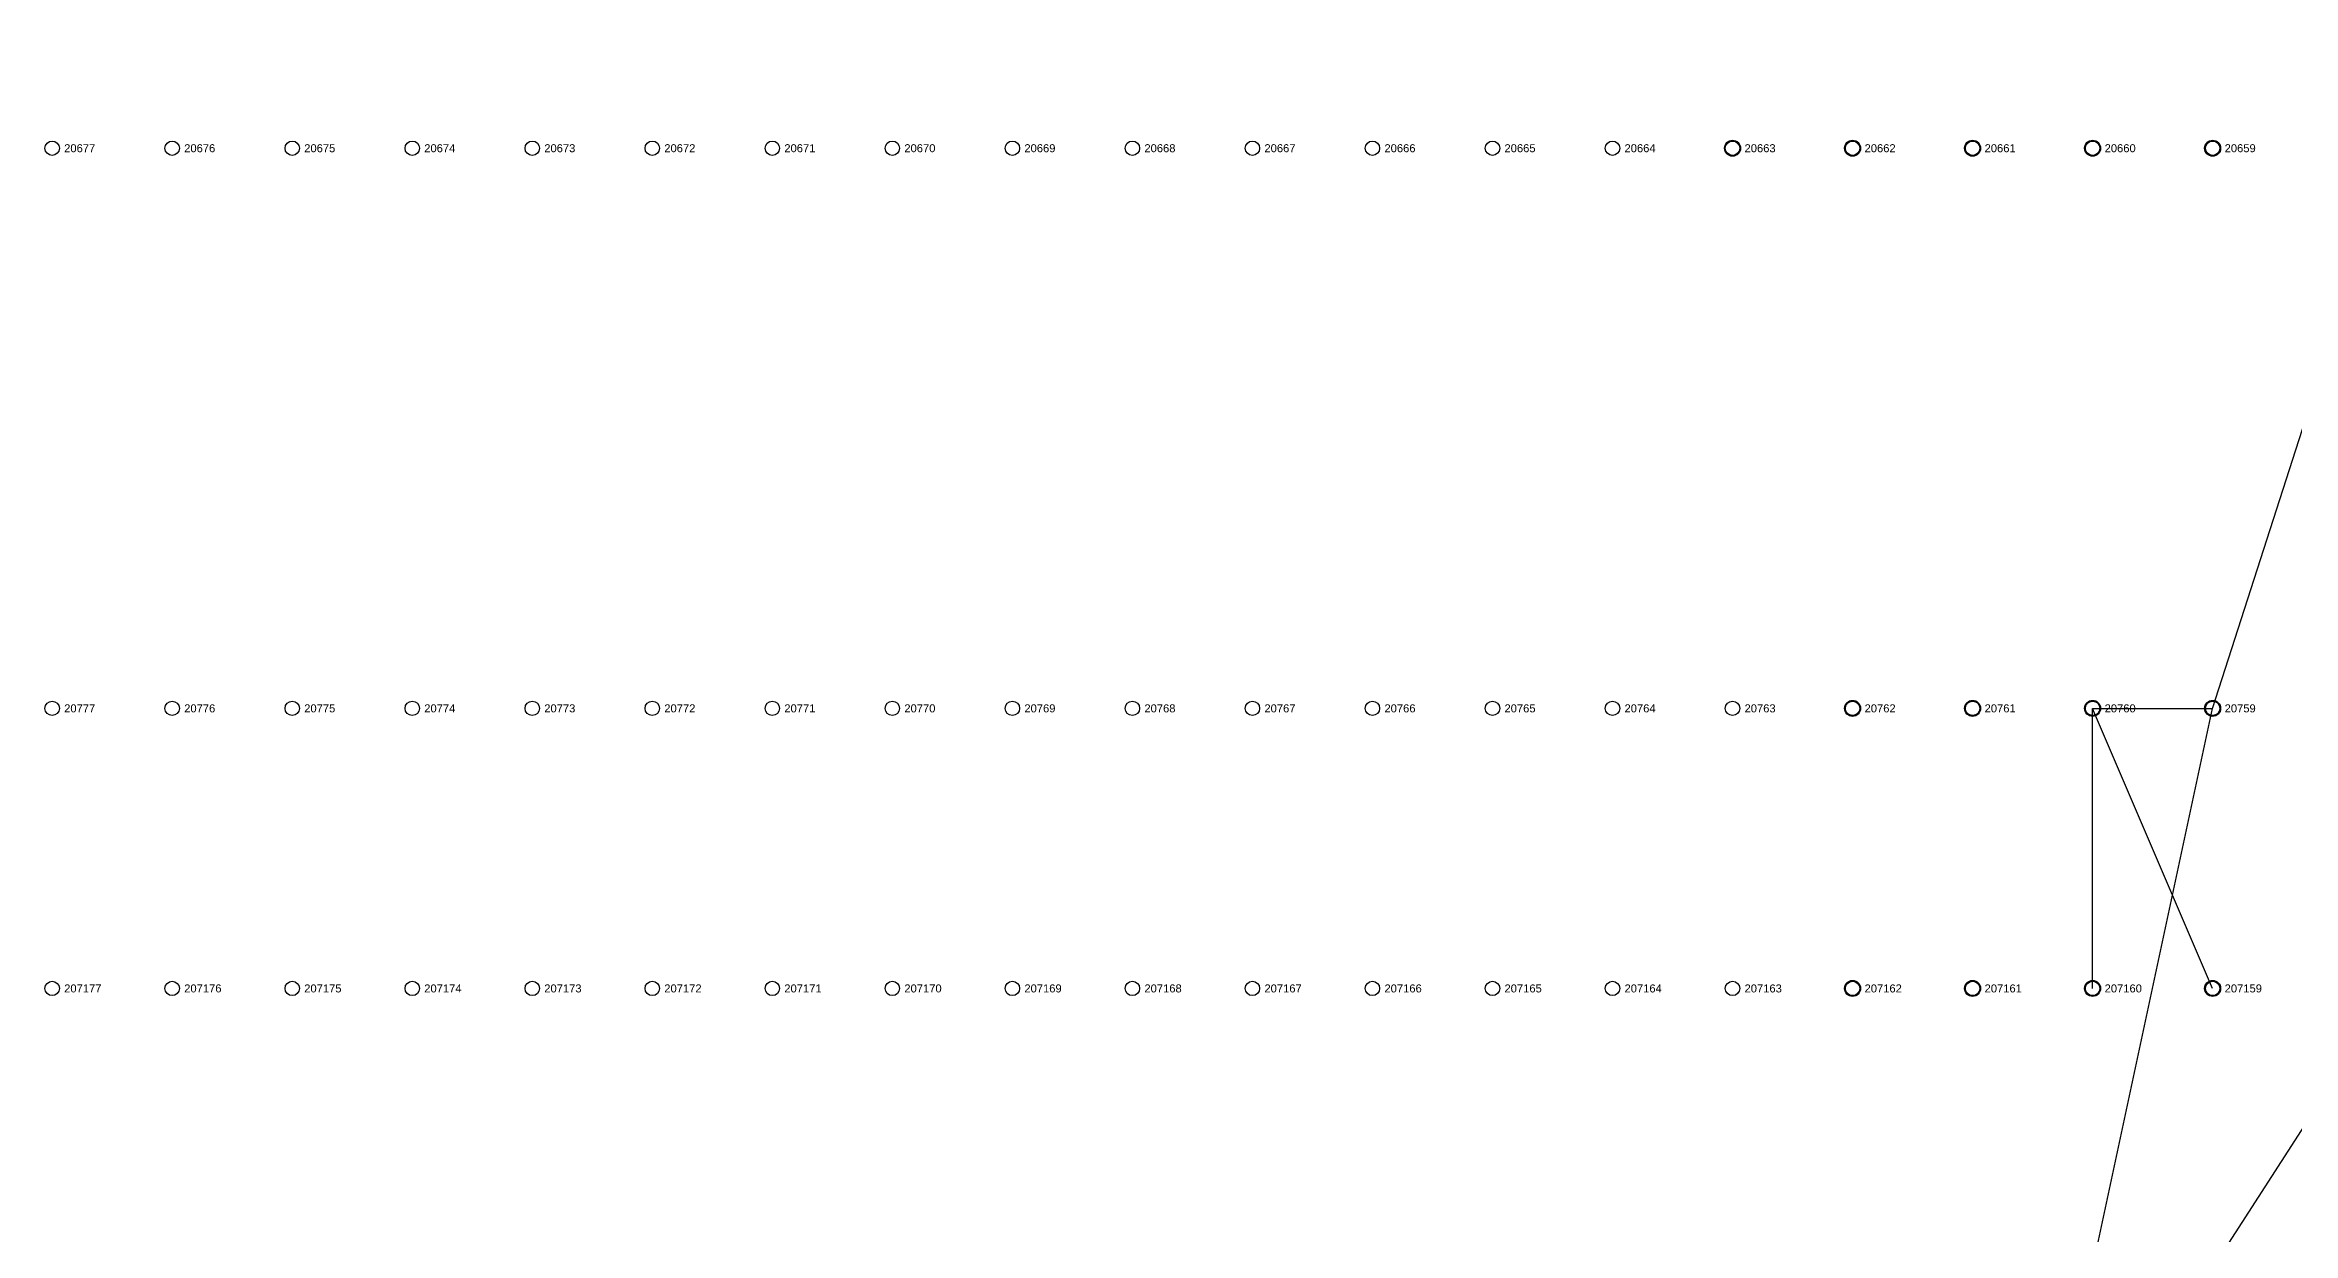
# Model space of a CAD drawing. Extents: x -5 to 376, y -217 to 241.
# Drawn here: x 53.4 to 124.8, y 84.2 to 122 of the extents above; entities that cross this region are included whole.
import ezdxf

# ---------------------------------------------------------------- set-up
doc = ezdxf.new("R2010")
doc.units = 0
for name, color, linetype in [('BOTTOM_WIRES_BLACK', 250, 'CONTINUOUS'), ('FIXTURE_INTERFACE_PIN', 4, 'CONTINUOUS'), ('TESTER_INTERFACE_PIN', 144, 'CONTINUOUS'), ('TESTER_INTERFACE_PIN_LABEL', 144, 'CONTINUOUS')]:
    doc.layers.add(name, color=color, linetype=linetype)
doc.styles.get("Standard").update_dxf_attribs({"font": 'arial.ttf'})

msp = doc.modelspace()

# ---------------------------------------------------------------- linework, layer by layer
at = {"layer": 'BOTTOM_WIRES_BLACK'}
for p, q in [((122.20194, 100.9015), (156.49194, 207.5815)), ((122.20194, 83.1215), (145.06194, 118.6815)), ((118.39194, 83.1215), (122.20194, 100.9015)), ((118.39194, 100.9015), (122.20194, 100.9015)), ((118.39194, 92.0115), (118.39194, 100.9015)), ((122.20194, 92.0115), (118.39194, 100.9015))]:
    msp.add_line(p, q, dxfattribs=at)
at = {"layer": 'FIXTURE_INTERFACE_PIN'}
for centre in [(106.96194, 118.6815), (110.77194, 118.6815), (114.58194, 118.6815), (118.39194, 118.6815), (122.20194, 118.6815), (110.77194, 100.9015), (114.58194, 100.9015), (118.39194, 100.9015), (122.20194, 100.9015), (110.77194, 92.0115), (114.58194, 92.0115), (118.39194, 92.0115), (122.20194, 92.0115)]:
    msp.add_circle(centre, 0.254, dxfattribs=at)
at = {"layer": 'TESTER_INTERFACE_PIN'}
for centre in [(53.62194, 118.6815), (57.43194, 118.6815), (61.24194, 118.6815), (65.05194, 118.6815), (68.86194, 118.6815), (72.67194, 118.6815), (76.48194, 118.6815), (80.29194, 118.6815), (84.10194, 118.6815), (87.91194, 118.6815), (91.72194, 118.6815), (95.53194, 118.6815), (99.34194, 118.6815), (103.15194, 118.6815), (106.96194, 118.6815), (110.77194, 118.6815), (114.58194, 118.6815), (118.39194, 118.6815), (122.20194, 118.6815), (53.62194, 100.9015), (57.43194, 100.9015), (61.24194, 100.9015), (65.05194, 100.9015), (68.86194, 100.9015), (72.67194, 100.9015), (76.48194, 100.9015), (80.29194, 100.9015), (84.10194, 100.9015), (87.91194, 100.9015), (91.72194, 100.9015), (95.53194, 100.9015), (99.34194, 100.9015), (103.15194, 100.9015), (106.96194, 100.9015), (110.77194, 100.9015), (114.58194, 100.9015), (118.39194, 100.9015), (122.20194, 100.9015), (53.62194, 92.0115), (57.43194, 92.0115), (61.24194, 92.0115), (65.05194, 92.0115), (68.86194, 92.0115), (72.67194, 92.0115), (76.48194, 92.0115), (80.29194, 92.0115), (84.10194, 92.0115), (87.91194, 92.0115), (91.72194, 92.0115), (95.53194, 92.0115), (99.34194, 92.0115), (103.15194, 92.0115), (106.96194, 92.0115), (110.77194, 92.0115), (114.58194, 92.0115), (118.39194, 92.0115), (122.20194, 92.0115)]:
    msp.add_circle(centre, 0.2286, dxfattribs=at)

# ---------------------------------------------------------------- texts
at = {"layer": 'TESTER_INTERFACE_PIN_LABEL'}
for s, p in [('20677', (54.00294, 118.5545)), ('20676', (57.81294, 118.5545)), ('20675', (61.62294, 118.5545)), ('20674', (65.43294, 118.5545)), ('20673', (69.24294, 118.5545)), ('20672', (73.05294, 118.5545)), ('20671', (76.86294, 118.5545)), ('20670', (80.67294, 118.5545)), ('20669', (84.48294, 118.5545)), ('20668', (88.29294, 118.5545)), ('20667', (92.10294, 118.5545)), ('20666', (95.91294, 118.5545)), ('20665', (99.72294, 118.5545)), ('20664', (103.53294, 118.5545)), ('20663', (107.34294, 118.5545)), ('20662', (111.15294, 118.5545)), ('20661', (114.96294, 118.5545)), ('20660', (118.77294, 118.5545)), ('20659', (122.58294, 118.5545)), ('20777', (54.00294, 100.7745)), ('20776', (57.81294, 100.7745)), ('20775', (61.62294, 100.7745)), ('20774', (65.43294, 100.7745)), ('20773', (69.24294, 100.7745)), ('20772', (73.05294, 100.7745)), ('20771', (76.86294, 100.7745)), ('20770', (80.67294, 100.7745)), ('20769', (84.48294, 100.7745)), ('20768', (88.29294, 100.7745)), ('20767', (92.10294, 100.7745)), ('20766', (95.91294, 100.7745)), ('20765', (99.72294, 100.7745)), ('20764', (103.53294, 100.7745)), ('20763', (107.34294, 100.7745)), ('20762', (111.15294, 100.7745)), ('20761', (114.96294, 100.7745)), ('20760', (118.77294, 100.7745)), ('20759', (122.58294, 100.7745)), ('207177', (54.00294, 91.8845)), ('207176', (57.81294, 91.8845)), ('207175', (61.62294, 91.8845)), ('207174', (65.43294, 91.8845)), ('207173', (69.24294, 91.8845)), ('207172', (73.05294, 91.8845)), ('207171', (76.86294, 91.8845)), ('207170', (80.67294, 91.8845)), ('207169', (84.48294, 91.8845)), ('207168', (88.29294, 91.8845)), ('207167', (92.10294, 91.8845)), ('207166', (95.91294, 91.8845)), ('207165', (99.72294, 91.8845)), ('207164', (103.53294, 91.8845)), ('207163', (107.34294, 91.8845)), ('207162', (111.15294, 91.8845)), ('207161', (114.96294, 91.8845)), ('207160', (118.77294, 91.8845)), ('207159', (122.58294, 91.8845))]:
    msp.add_text(s, height=0.254, dxfattribs=at).set_placement(p)

doc.saveas('drawing.dxf')
